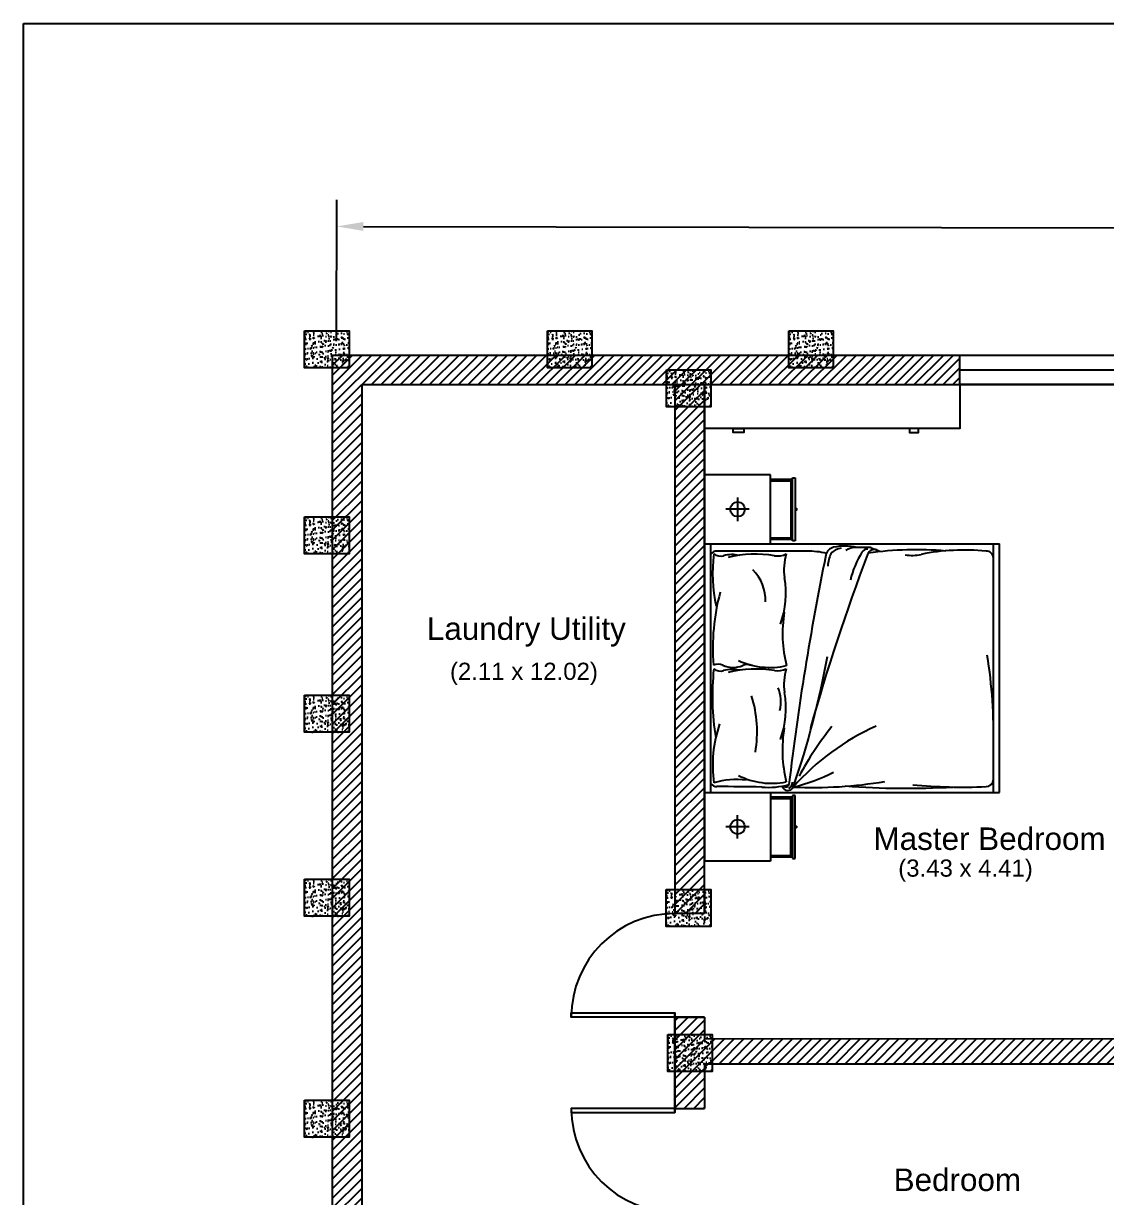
# Model space of a CAD drawing. Header units: inches. Extents: x 36.2 to 74.1, y 18.2 to 51.9.
# Drawn here: x 36.19 to 43.5, y 43.97 to 51.9 of the extents above; entities that cross this region are included whole.
import ezdxf

# ---------------------------------------------------------------- set-up
doc = ezdxf.new("R2010")
doc.units = ezdxf.units.IN
doc.header["$MEASUREMENT"] = 0
doc.layers.add('Doors', color=12, linetype='Continuous')
doc.layers.add('Windows', color=170, linetype='Continuous')
doc.styles.get("Standard").update_dxf_attribs({"font": 'arial.ttf'})
doc.dimstyles.get("Standard").update_dxf_attribs({"dimtxt": 0.18, "dimasz": 0.18, "dimexe": 0.18, "dimexo": 0.0625, "dimgap": 0.09, "dimtad": 0, "dimtih": 1, "dimtoh": 1, "dimdec": 4, "dimzin": 0, "dimdsep": 46, "dimtxsty": 'Standard', "dimcen": 0.09, "dimadec": 0, "dimazin": 0, "dimtfac": 1, "dimtdec": 4, "dimtofl": 0, "dimtmove": 0, "dimatfit": 3, "dimfxl": 1, "dimtolj": 1, "dimtzin": 0, "dimarcsym": 0})

# ---------------------------------------------------------------- blocks, each defined once
blk = doc.blocks.new('*D13')
at = {"color": 0, "lineweight": -2, "transparency": 16777216}
for p, q in [((38.30384283849105, 49.756819219663), (38.30546420015773, 50.7107739845716)), ((57.19113671469625, 49.72471797607718), (57.19275807636293, 50.67867274098577)), ((38.48515800881435, 50.53046831319524), (47.22372335151167, 50.51561606297373)), ((57.01245240498658, 50.49897893232914), (48.27388706228929, 50.51383118255065))]:
    blk.add_line(p, q, dxfattribs=at)
at = {"color": 0, "transparency": 16777216}
for points in [[(38.48520899737433, 50.56046826986466), (38.48510702025438, 50.50046835652583), (38.30515826879787, 50.5307742445551)], [(57.01250339354655, 50.52897888899856), (57.0124014164266, 50.46897897565973), (57.19245214500307, 50.49867300096928)]]:
    blk.add_solid(points, dxfattribs=at)
at = {"layer": 'Defpoints', "color": 0, "transparency": 16777216}
for p in [(57.19245214500307, 50.49867300096928), (38.30373661232443, 49.69431930993505), (57.19103048852963, 49.66221806634923)]:
    blk.add_point(p, dxfattribs=at)
at = {"color": 0, "transparency": 16777216, "insert": (47.74880520690047, 50.51472362276219), "char_height": 0.18, "attachment_point": 5}
blk.add_mtext('\\A1;18.8873', dxfattribs=at)

msp = doc.modelspace()

# ---------------------------------------------------------------- hatches: boundary and pattern name
at = {"transparency": 33554687}
h = msp.add_hatch(dxfattribs=at)
h.set_pattern_fill('AR-CONC', color=0, scale=0.01)
h.set_pattern_definition([(49.99999999999999, (0.1111914439180737, -0.08638885836199961), (0.07172601826007535, -0.006275213498259511), [0.0075, -0.0825]), (355, (0.1111914439180737, -0.08638885836199961), (-0.0138751333613, 0.07521921337000119), [0.006, -0.066]), (100.45144446, (0.1171686120180737, -0.0869117927619996), (0.0578508846727112, 0.06894399909686294), [0.006374019199999998, -0.07011421119999997]), (46.18420000000001, (0.1111914439180737, -0.0663888583619996), (0.1067241330671572, -0.01655192807930765), [0.01125, -0.12375]), (96.63563549, (0.1200851184180737, -0.0677681890619996), (0.09346619456742283, 0.09741186007745505), [0.0095610342, -0.105171376]), (351.1841639899999, (0.1111914439180737, -0.0663888583619996), (0.09346619450547732, 0.09741186002699902), [0.009000000000000001, -0.0990000001]), (21, (0.1211914439180737, -0.07138885836199961), (0.05969070521184617, -0.04026188906653388), [0.0075, -0.0825]), (326.0000000000001, (0.1211914439180737, -0.07138885836199961), (0.02433153319215817, 0.0725150045046853), [0.006, -0.066]), (71.45144474, (0.1261656693180737, -0.07474401576199961), (0.08402223767299712, 0.03225311528063538), [0.006374019000000001, -0.0701142112]), (37.50000000000001, (0.1111914439180737, -0.08638885836199961), (0.001215985531729067, 0.03328938538313115), [0, -0.0652, 0, -0.067, 0, -0.06625]), (7.499999999999999, (0.1111914439180737, -0.08638885836199961), (0.02630695374421486, 0.03944117118823603), [0, -0.0382, 0, -0.0637, 0, -0.02525]), (327.5, (0.08889144391807367, -0.08638885836199961), (0.0533822436172409, -0.002255487173437976), [0, -0.025, 0, -0.078, 0, -0.1035]), (317.5, (0.07889144391807368, -0.08638885836199961), (0.05831861693423862, 0.01001049823323177), [0, -0.0325, 0, -0.0518, 0, -0.0735])])
h.paths.add_polyline_path([(38.08827849527661, 49.82582920798723), (38.08827849527661, 49.57582920798723), (38.38827849527661, 49.57582920798723), (38.38827849527661, 49.82582920798723)])
h = msp.add_hatch(dxfattribs=at)
h.set_pattern_fill('AR-CONC', color=0, scale=0.01)
h.set_pattern_definition([(49.99999999999999, (1.749701768077216, -0.08638885836200672), (0.07172601826007535, -0.006275213498259511), [0.0075, -0.0825]), (355, (1.749701768077216, -0.08638885836200672), (-0.0138751333613, 0.07521921337000119), [0.006, -0.066]), (100.45144446, (1.755678936177219, -0.08691179276200955), (0.0578508846727112, 0.06894399909686294), [0.006374019199999996, -0.07011421119999993]), (46.18420000000001, (1.749701768077216, -0.06638885836200359), (0.1067241330671572, -0.01655192807930765), [0.01125, -0.12375]), (96.63563549, (1.758595442577217, -0.06776818906200788), (0.09346619456742283, 0.09741186007745505), [0.0095610342, -0.105171376]), (351.1841639899999, (1.749701768077216, -0.06638885836200359), (0.09346619450547732, 0.09741186002699902), [0.009000000000000001, -0.0990000001]), (21, (1.759701768077214, -0.07138885836200615), (0.05969070521184617, -0.04026188906653388), [0.0075, -0.0825]), (326.0000000000001, (1.759701768077214, -0.07138885836200615), (0.02433153319215817, 0.0725150045046853), [0.006, -0.066]), (71.45144474, (1.764675993477219, -0.07474401576200762), (0.08402223767299712, 0.03225311528063538), [0.006374019000000001, -0.0701142112]), (37.50000000000001, (1.749701768077216, -0.08638885836200672), (0.001215985531729067, 0.03328938538313115), [0, -0.0652, 0, -0.067, 0, -0.06625]), (7.499999999999999, (1.749701768077216, -0.08638885836200672), (0.02630695374421486, 0.03944117118823603), [0, -0.0382, 0, -0.0637, 0, -0.02525]), (327.5, (1.727401768077215, -0.08638885836200672), (0.0533822436172409, -0.002255487173437976), [0, -0.025, 0, -0.078, 0, -0.1035]), (317.5, (1.717401768077217, -0.08638885836200672), (0.05831861693423862, 0.01001049823323177), [0, -0.0325, 0, -0.0518, 0, -0.0735])])
h.paths.add_polyline_path([(39.72678881943575, 49.82582920798722), (39.72678881943575, 49.57582920798722), (40.02678881943575, 49.57582920798722), (40.02678881943575, 49.82582920798722)])
h = msp.add_hatch(dxfattribs=at)
h.set_pattern_fill('AR-CONC', color=0, scale=0.01)
h.set_pattern_definition([(49.99999999999999, (3.379701768077211, -0.08638885836200672), (0.07172601826007535, -0.006275213498259511), [0.0075, -0.0825]), (355, (3.379701768077211, -0.08638885836200672), (-0.0138751333613, 0.07521921337000119), [0.006, -0.066]), (100.45144446, (3.385678936177214, -0.08691179276200955), (0.0578508846727112, 0.06894399909686294), [0.006374019199999994, -0.0701142111999999]), (46.18420000000001, (3.379701768077211, -0.06638885836200359), (0.1067241330671572, -0.01655192807930765), [0.01125, -0.12375]), (96.63563549, (3.388595442577213, -0.06776818906200788), (0.09346619456742283, 0.09741186007745505), [0.0095610342, -0.105171376]), (351.1841639899999, (3.379701768077211, -0.06638885836200359), (0.09346619450547732, 0.09741186002699902), [0.009000000000000001, -0.0990000001]), (21, (3.389701768077209, -0.07138885836200615), (0.05969070521184617, -0.04026188906653388), [0.0075, -0.0825]), (326.0000000000001, (3.389701768077209, -0.07138885836200615), (0.02433153319215817, 0.0725150045046853), [0.006, -0.066]), (71.45144474, (3.394675993477215, -0.07474401576200762), (0.08402223767299712, 0.03225311528063538), [0.006374019000000001, -0.0701142112]), (37.50000000000001, (3.379701768077211, -0.08638885836200672), (0.001215985531729067, 0.03328938538313115), [0, -0.0652, 0, -0.067, 0, -0.06625]), (7.499999999999999, (3.379701768077211, -0.08638885836200672), (0.02630695374421486, 0.03944117118823603), [0, -0.0382, 0, -0.0637, 0, -0.02525]), (327.5, (3.35740176807721, -0.08638885836200672), (0.0533822436172409, -0.002255487173437976), [0, -0.025, 0, -0.078, 0, -0.1035]), (317.5, (3.347401768077212, -0.08638885836200672), (0.05831861693423862, 0.01001049823323177), [0, -0.0325, 0, -0.0518, 0, -0.0735])])
h.paths.add_polyline_path([(41.35678881943575, 49.82582920798722), (41.35678881943575, 49.57582920798722), (41.65678881943575, 49.57582920798722), (41.65678881943575, 49.82582920798722)])
at = {"true_color": 0xafd9aa}
h = msp.add_hatch(dxfattribs=at)
h.set_pattern_fill('ANSI31', color=9, scale=0.37)
h.set_pattern_definition([(45, (0, 0), (-0.03270368862987783, 0.03270368862987783), [])])
h.paths.add_polyline_path([(57.19103048852962, 49.66221806634923), (52.85098827497073, 49.66221806634923), (52.85098827497073, 49.46221806634918), (53.65829816990311, 49.46221806634918), (56.94575392950026, 49.46221806634918), (56.94575392950026, 44.22258631780738), (56.94575392950026, 43.62944386930354), (57.19103048852962, 43.62944386930354)], flags=17)
h.paths.add_polyline_path([(57.19103048852962, 38.08933364180939), (56.94575392950026, 38.08933364180939), (56.94575392950026, 37.79666967225791), (40.78812192753537, 37.79666967225791), (40.78812192753537, 41.31888763523403), (42.50459563246363, 41.31888763523403), (42.50459563246363, 41.51581615379206), (40.78812192753537, 41.51581615379206), (40.78812192753537, 42.89082965322888), (40.78812192780253, 43.64456270647098), (40.78812192753537, 43.87412290951333), (40.58812192753533, 43.87412290951333), (40.58812192753533, 42.68069730867904), (40.58812192753533, 37.79666967225791), (38.47708705135858, 37.79666967225791), (38.47708705135858, 49.46221806634918), (40.58812192753533, 49.46221806634918), (42.51207808031874, 49.46221806634918), (42.51207808031874, 49.66221806634923), (38.27708705135854, 49.66221806634923), (38.27708705135854, 37.5676050139827), (40.78812192753537, 37.5676050139827), (57.19103048852962, 37.5676050139827)])
h.paths.add_polyline_path([(44.42106933739194, 45.15959830586386), (44.2210693373919, 45.15959830586386), (44.2210693373919, 45.04269204946075), (40.78812192753537, 45.04382891205483), (40.78812192753537, 45.19080102632273), (40.58812192753533, 45.19080102632273), (40.58812192753533, 44.57412290951333), (40.78812192753537, 44.57412290951333), (40.78812192753537, 44.87361965644942), (44.2210693373919, 44.87361965644942), (44.2210693373919, 44.51644282745696), (44.42106933739195, 44.51644282745696)], flags=17)
h.paths.add_polyline_path([(40.78812192753537, 49.26221806634913), (40.78812192753537, 49.46221806634918), (40.58812192753533, 49.46221806634918), (40.58812192753533, 45.89080102632273), (40.78812192753537, 45.89080102632273)], flags=17)
h.paths.add_polyline_path([(46.05316468265652, 46.34532779184434), (44.42106933739194, 46.34532779184434), (44.42010352305249, 47.36394348921141), (46.9671654640855, 47.36394348921141), (46.9671654640855, 47.25644326718401), (46.9671654640855, 46.34532779184434), (46.72488356487848, 46.34532779184434), (46.72488356487848, 46.14628781380969), (47.16716546408554, 46.14628781380969), (47.16716546408554, 47.45644326718406), (47.16716546408554, 49.46221806634918), (46.9671654640855, 49.46221806634918), (46.9671654640855, 47.51029637473192), (44.42010352305249, 47.51029637473192), (44.42010352305249, 48.52928637348391), (44.2210693373919, 48.52928637348391), (44.2210693373919, 46.14628781380969), (44.2210693373919, 45.85959830587547), (44.42042712027075, 45.85959829023947), (44.42010352305249, 46.14628781380969), (46.05316468265652, 46.14628781380969)], flags=17)
h.paths.add_polyline_path([(52.03947005248098, 49.66221806634923), (49.15495135300178, 49.66221806634923), (49.15495135300178, 49.46221806634918), (50.73065480057994, 49.46221806634918), (50.73065480057994, 46.60077327740549), (50.67109466947635, 46.60077327740549), (50.67109466947635, 46.75087930088119), (50.93632792979406, 46.75087930088119), (50.93632792979406, 49.46221806634918), (52.03947005248098, 49.46221806634918)], flags=17)
h.paths.add_polyline_path([(47.99324783542183, 49.66221806634923), (46.50710326885083, 49.66221806634923), (46.50710326885083, 49.46221806634918), (47.5319039625748, 49.46221806634918), (47.99324783542183, 49.46221806634918)], flags=17)
h.paths.add_polyline_path([(45.67164455264007, 49.66221806634923), (44.78484202154175, 49.66221806634923), (43.70270385513702, 49.66221806634923), (43.70270385513702, 49.46221806634918), (44.7858078358812, 49.46221806634918), (45.67164455264007, 49.46221806634918)], flags=17)
h.paths.add_polyline_path([(53.65829816990311, 48.20815147173803), (53.4582981699031, 48.20815147173803), (53.45829816990314, 46.75087930088119), (51.71894513315991, 46.75087930088119), (51.71894513315991, 46.60077327740549), (53.45829816990314, 46.60077327740549), (53.45829816990315, 46.21807010964807), (53.65829816990311, 46.21807010964807)], flags=17)
h.paths.add_polyline_path([(53.65829816990311, 44.27062006720342), (53.65829816990311, 44.62758053439387), (53.45829816990319, 44.62758053439387), (53.45829816990322, 43.74171787508095), (53.65829816990311, 43.74171787508095)], flags=16)
h.paths.add_polyline_path([(53.6582981699031, 42.39828011063702), (53.45829816990324, 42.39828011063702), (53.45829816990324, 42.36999899285898), (53.45829816990329, 41.51581615379195), (49.91368457504029, 41.51581615379195), (49.91368457504029, 43.28164258412477), (49.91368457504029, 43.48164258412481), (47.90064938063469, 43.48164258412481), (47.90064938063469, 43.28164258412477), (49.71368457504025, 43.28164258412477), (49.71368457504025, 43.113369785382), (49.72917110749929, 43.113369785382), (49.72917110749929, 41.66796009052664), (49.71368457504025, 41.66796009052664), (49.71368457504025, 41.51581615379195), (49.17272550235704, 41.51581615379195), (49.17272550235704, 41.31888763523403), (53.65829816990311, 41.31888763523403)], flags=17)
h.paths.add_polyline_path([(48.28471528214369, 41.51581615379195), (47.02533339938475, 41.51581615379195), (47.02533339938475, 41.97541082830685), (47.02533339938475, 43.28164258412477), (47.22893049841272, 43.28164258412477), (47.22893049841272, 43.48164258412481), (46.31946937748087, 43.48164258412481), (46.31946937748087, 43.28164258412488), (46.784944991418, 43.28164258412488), (46.78494499141755, 41.51581615379206), (46.49528448764977, 41.51581615379206), (46.41541967112046, 41.51581615379206), (46.41541967112046, 41.31888763523403), (48.28471528214369, 41.31888763523403)], flags=17)
edge = h.paths.add_edge_path(flags=17)
edge.add_line((45.77705140774715, 41.51581615379206), (44.42106933739171, 41.51581615379206))
edge.add_line((44.42106933739171, 41.51581615379206), (44.42106933739196, 42.48648409710674))
edge.add_arc((44.43430809197882, 42.49665964867577), 0.01669749899670576, 189.8162380724889, 217.5465457849736, ccw=False)
edge.add_line((44.41785505070904, 42.49381291269924), (44.41785505070904, 42.62703212785364))
edge.add_line((44.41785505070904, 42.62703212785364), (44.41785505070904, 42.75770457570115))
edge.add_line((44.41785505070904, 42.75770457570115), (44.42106933739203, 42.75790530237202))
edge.add_line((44.42106933739203, 42.75790530237202), (44.42106933739217, 43.28164258412488))
edge.add_line((44.42106933739217, 43.28164258412488), (45.6477504952589, 43.28164258412488))
edge.add_line((45.6477504952589, 43.28164258412488), (45.6477504952589, 43.48164258412481))
edge.add_line((45.6477504952589, 43.48164258412481), (44.42106933739194, 43.48164258412481))
edge.add_line((44.42106933739194, 43.48164258412481), (44.42106933739195, 43.84472394523499))
edge.add_line((44.42106933739195, 43.84472394523499), (44.2210693373919, 43.84472394523499))
edge.add_line((44.2210693373919, 43.84472394523499), (44.2210693373919, 43.77399299500331))
edge.add_line((44.2210693373919, 43.77399299500331), (44.22106933739167, 41.51581615379206))
edge.add_line((44.22106933739167, 41.51581615379206), (43.624360987592, 41.51581615379206))
edge.add_line((43.624360987592, 41.51581615379206), (43.624360987592, 41.31888763523403))
edge.add_line((43.624360987592, 41.31888763523403), (45.77705140774715, 41.31888763523403))
edge.add_line((45.77705140774715, 41.31888763523403), (45.77705140774715, 41.51581615379206))
at = {"transparency": 33554687}
h = msp.add_hatch(dxfattribs=at)
h.set_pattern_fill('AR-CONC', color=0, scale=0.01)
h.set_pattern_definition([(49.99999999999999, (2.554074399502426, -0.3490655263688609), (0.07172601826007535, -0.006275213498259511), [0.0075, -0.0825]), (355, (2.554074399502426, -0.3490655263688609), (-0.0138751333613, 0.07521921337000119), [0.006, -0.066]), (100.45144446, (2.560051567602429, -0.3495884607688637), (0.0578508846727112, 0.06894399909686294), [0.006374019199999994, -0.0701142111999999]), (46.18420000000001, (2.554074399502426, -0.3290655263688578), (0.1067241330671572, -0.01655192807930765), [0.01125, -0.12375]), (96.63563549, (2.562968074002427, -0.3304448570688621), (0.09346619456742283, 0.09741186007745505), [0.0095610342, -0.105171376]), (351.1841639899999, (2.554074399502426, -0.3290655263688578), (0.09346619450547732, 0.09741186002699902), [0.009000000000000001, -0.0990000001]), (21, (2.564074399502424, -0.3340655263688603), (0.05969070521184617, -0.04026188906653388), [0.0075, -0.0825]), (326.0000000000001, (2.564074399502424, -0.3340655263688603), (0.02433153319215817, 0.0725150045046853), [0.006, -0.066]), (71.45144474, (2.569048624902429, -0.3374206837688618), (0.08402223767299712, 0.03225311528063538), [0.006374019000000001, -0.0701142112]), (37.50000000000001, (2.554074399502426, -0.3490655263688609), (0.001215985531729067, 0.03328938538313115), [0, -0.0652, 0, -0.067, 0, -0.06625]), (7.499999999999999, (2.554074399502426, -0.3490655263688609), (0.02630695374421486, 0.03944117118823603), [0, -0.0382, 0, -0.0637, 0, -0.02525]), (327.5, (2.531774399502424, -0.3490655263688609), (0.0533822436172409, -0.002255487173437976), [0, -0.025, 0, -0.078, 0, -0.1035]), (317.5, (2.521774399502426, -0.3490655263688609), (0.05831861693423862, 0.01001049823323177), [0, -0.0325, 0, -0.0518, 0, -0.0735])])
h.paths.add_polyline_path([(40.53116145086096, 49.56315253998036), (40.53116145086096, 49.31315253998036), (40.83116145086096, 49.31315253998036), (40.83116145086096, 49.56315253998036)])
h = msp.add_hatch(dxfattribs=at)
h.set_pattern_fill('AR-CONC', color=0, scale=0.01)
h.set_pattern_definition([(49.99999999999999, (0.1111914439180737, -1.342337997767856), (0.07172601826007535, -0.006275213498259511), [0.0075, -0.0825]), (355, (0.1111914439180737, -1.342337997767856), (-0.0138751333613, 0.07521921337000119), [0.006, -0.066]), (100.45144446, (0.1171686120180766, -1.342860932167859), (0.0578508846727112, 0.06894399909686294), [0.00637401919999999, -0.07011421119999983]), (46.18420000000001, (0.1111914439180737, -1.322337997767853), (0.1067241330671572, -0.01655192807930765), [0.01125, -0.12375]), (96.63563549, (0.1200851184180749, -1.323717328467858), (0.09346619456742283, 0.09741186007745505), [0.0095610342, -0.105171376]), (351.1841639899999, (0.1111914439180737, -1.322337997767853), (0.09346619450547732, 0.09741186002699902), [0.009000000000000001, -0.0990000001]), (21, (0.1211914439180717, -1.327337997767856), (0.05969070521184617, -0.04026188906653388), [0.0075, -0.0825]), (326.0000000000001, (0.1211914439180717, -1.327337997767856), (0.02433153319215817, 0.0725150045046853), [0.006, -0.066]), (71.45144474, (0.1261656693180768, -1.330693155167857), (0.08402223767299712, 0.03225311528063538), [0.006374019000000001, -0.0701142112]), (37.50000000000001, (0.1111914439180737, -1.342337997767856), (0.001215985531729067, 0.03328938538313115), [0, -0.0652, 0, -0.067, 0, -0.06625]), (7.499999999999999, (0.1111914439180737, -1.342337997767856), (0.02630695374421486, 0.03944117118823603), [0, -0.0382, 0, -0.0637, 0, -0.02525]), (327.5, (0.08889144391807235, -1.342337997767856), (0.0533822436172409, -0.002255487173437976), [0, -0.025, 0, -0.078, 0, -0.1035]), (317.5, (0.07889144391807434, -1.342337997767856), (0.05831861693423862, 0.01001049823323177), [0, -0.0325, 0, -0.0518, 0, -0.0735])])
h.paths.add_polyline_path([(38.08827849527661, 48.56988006858137), (38.08827849527661, 48.31988006858137), (38.38827849527661, 48.31988006858137), (38.38827849527661, 48.56988006858137)])
h = msp.add_hatch(dxfattribs=at)
h.set_pattern_fill('AR-CONC', color=0, scale=0.01)
h.set_pattern_definition([(49.99999999999999, (0.1111914439180737, -2.548103994803853), (0.07172601826007535, -0.006275213498259511), [0.0075, -0.0825]), (355, (0.1111914439180737, -2.548103994803853), (-0.0138751333613, 0.07521921337000119), [0.006, -0.066]), (100.45144446, (0.1171686120180766, -2.548626929203856), (0.0578508846727112, 0.06894399909686294), [0.006374019199999989, -0.07011421119999982]), (46.18420000000001, (0.1111914439180737, -2.52810399480385), (0.1067241330671572, -0.01655192807930765), [0.01125, -0.12375]), (96.63563549, (0.1200851184180749, -2.529483325503854), (0.09346619456742283, 0.09741186007745505), [0.0095610342, -0.105171376]), (351.1841639899999, (0.1111914439180737, -2.52810399480385), (0.09346619450547732, 0.09741186002699902), [0.009000000000000001, -0.0990000001]), (21, (0.1211914439180717, -2.533103994803852), (0.05969070521184617, -0.04026188906653388), [0.0075, -0.0825]), (326.0000000000001, (0.1211914439180717, -2.533103994803852), (0.02433153319215817, 0.0725150045046853), [0.006, -0.066]), (71.45144474, (0.1261656693180768, -2.536459152203854), (0.08402223767299712, 0.03225311528063538), [0.006374019000000001, -0.0701142112]), (37.50000000000001, (0.1111914439180737, -2.548103994803853), (0.001215985531729067, 0.03328938538313115), [0, -0.0652, 0, -0.067, 0, -0.06625]), (7.499999999999999, (0.1111914439180737, -2.548103994803853), (0.02630695374421486, 0.03944117118823603), [0, -0.0382, 0, -0.0637, 0, -0.02525]), (327.5, (0.08889144391807235, -2.548103994803853), (0.0533822436172409, -0.002255487173437976), [0, -0.025, 0, -0.078, 0, -0.1035]), (317.5, (0.07889144391807434, -2.548103994803853), (0.05831861693423862, 0.01001049823323177), [0, -0.0325, 0, -0.0518, 0, -0.0735])])
h.paths.add_polyline_path([(38.08827849527661, 47.36411407154537), (38.08827849527661, 47.11411407154537), (38.38827849527661, 47.11411407154537), (38.38827849527661, 47.36411407154537)])
h = msp.add_hatch(dxfattribs=at)
h.set_pattern_fill('AR-CONC', color=0, scale=0.01)
h.set_pattern_definition([(49.99999999999999, (0.1111914439180737, -3.790370303050906), (0.07172601826007535, -0.006275213498259511), [0.0075, -0.0825]), (355, (0.1111914439180737, -3.790370303050906), (-0.0138751333613, 0.07521921337000119), [0.006, -0.066]), (100.45144446, (0.1171686120180766, -3.790893237450909), (0.0578508846727112, 0.06894399909686294), [0.006374019199999987, -0.07011421119999979]), (46.18420000000001, (0.1111914439180737, -3.770370303050903), (0.1067241330671572, -0.01655192807930765), [0.01125, -0.12375]), (96.63563549, (0.1200851184180749, -3.771749633750908), (0.09346619456742283, 0.09741186007745505), [0.0095610342, -0.105171376]), (351.1841639899999, (0.1111914439180737, -3.770370303050903), (0.09346619450547732, 0.09741186002699902), [0.009000000000000001, -0.0990000001]), (21, (0.1211914439180717, -3.775370303050906), (0.05969070521184617, -0.04026188906653388), [0.0075, -0.0825]), (326.0000000000001, (0.1211914439180717, -3.775370303050906), (0.02433153319215817, 0.0725150045046853), [0.006, -0.066]), (71.45144474, (0.1261656693180768, -3.778725460450907), (0.08402223767299712, 0.03225311528063538), [0.006374019000000001, -0.0701142112]), (37.50000000000001, (0.1111914439180737, -3.790370303050906), (0.001215985531729067, 0.03328938538313115), [0, -0.0652, 0, -0.067, 0, -0.06625]), (7.499999999999999, (0.1111914439180737, -3.790370303050906), (0.02630695374421486, 0.03944117118823603), [0, -0.0382, 0, -0.0637, 0, -0.02525]), (327.5, (0.08889144391807235, -3.790370303050906), (0.0533822436172409, -0.002255487173437976), [0, -0.025, 0, -0.078, 0, -0.1035]), (317.5, (0.07889144391807434, -3.790370303050906), (0.05831861693423862, 0.01001049823323177), [0, -0.0325, 0, -0.0518, 0, -0.0735])])
h.paths.add_polyline_path([(38.08827849527661, 46.12184776329832), (38.08827849527661, 45.87184776329832), (38.38827849527661, 45.87184776329832), (38.38827849527661, 46.12184776329832)])
h = msp.add_hatch(dxfattribs=at)
h.set_pattern_fill('AR-CONC', color=0, scale=0.01)
h.set_pattern_definition([(49.99999999999999, (2.552010092773273, -3.858922282548804), (0.07172601826007535, -0.006275213498259511), [0.0075, -0.0825]), (355, (2.552010092773273, -3.858922282548804), (-0.0138751333613, 0.07521921337000119), [0.006, -0.066]), (100.45144446, (2.557987260873276, -3.859445216948806), (0.0578508846727112, 0.06894399909686294), [0.00637401919999999, -0.07011421119999983]), (46.18420000000001, (2.552010092773273, -3.838922282548801), (0.1067241330671572, -0.01655192807930765), [0.01125, -0.12375]), (96.63563549, (2.560903767273274, -3.840301613248805), (0.09346619456742283, 0.09741186007745505), [0.0095610342, -0.105171376]), (351.1841639899999, (2.552010092773273, -3.838922282548801), (0.09346619450547732, 0.09741186002699902), [0.009000000000000001, -0.0990000001]), (21, (2.562010092773271, -3.843922282548803), (0.05969070521184617, -0.04026188906653388), [0.0075, -0.0825]), (326.0000000000001, (2.562010092773271, -3.843922282548803), (0.02433153319215817, 0.0725150045046853), [0.006, -0.066]), (71.45144474, (2.566984318173276, -3.847277439948805), (0.08402223767299712, 0.03225311528063538), [0.006374019000000001, -0.0701142112]), (37.50000000000001, (2.552010092773273, -3.858922282548804), (0.001215985531729067, 0.03328938538313115), [0, -0.0652, 0, -0.067, 0, -0.06625]), (7.499999999999999, (2.552010092773273, -3.858922282548804), (0.02630695374421486, 0.03944117118823603), [0, -0.0382, 0, -0.0637, 0, -0.02525]), (327.5, (2.529710092773271, -3.858922282548804), (0.0533822436172409, -0.002255487173437976), [0, -0.025, 0, -0.078, 0, -0.1035]), (317.5, (2.519710092773273, -3.858922282548804), (0.05831861693423862, 0.01001049823323177), [0, -0.0325, 0, -0.0518, 0, -0.0735])])
h.paths.add_polyline_path([(40.52909714413181, 46.05329578380042), (40.52909714413181, 45.80329578380042), (40.82909714413181, 45.80329578380042), (40.82909714413181, 46.05329578380042)])
h = msp.add_hatch(dxfattribs=at)
h.set_pattern_fill('AR-CONC', color=0, scale=0.01)
h.set_pattern_definition([(49.99999999999999, (2.562748275484338, -4.838688030856531), (0.07172601826007535, -0.006275213498259511), [0.0075, -0.0825]), (355, (2.562748275484338, -4.838688030856531), (-0.0138751333613, 0.07521921337000119), [0.006, -0.066]), (100.45144446, (2.568725443584341, -4.839210965256534), (0.0578508846727112, 0.06894399909686294), [0.00637401919999999, -0.07011421119999983]), (46.18420000000001, (2.562748275484338, -4.818688030856528), (0.1067241330671572, -0.01655192807930765), [0.01125, -0.12375]), (96.63563549, (2.57164194998434, -4.820067361556532), (0.09346619456742283, 0.09741186007745505), [0.0095610342, -0.105171376]), (351.1841639899999, (2.562748275484338, -4.818688030856528), (0.09346619450547732, 0.09741186002699902), [0.009000000000000001, -0.0990000001]), (21, (2.572748275484336, -4.82368803085653), (0.05969070521184617, -0.04026188906653388), [0.0075, -0.0825]), (326.0000000000001, (2.572748275484336, -4.82368803085653), (0.02433153319215817, 0.0725150045046853), [0.006, -0.066]), (71.45144474, (2.577722500884342, -4.827043188256532), (0.08402223767299712, 0.03225311528063538), [0.006374019000000001, -0.0701142112]), (37.50000000000001, (2.562748275484338, -4.838688030856531), (0.001215985531729067, 0.03328938538313115), [0, -0.0652, 0, -0.067, 0, -0.06625]), (7.499999999999999, (2.562748275484338, -4.838688030856531), (0.02630695374421486, 0.03944117118823603), [0, -0.0382, 0, -0.0637, 0, -0.02525]), (327.5, (2.540448275484337, -4.838688030856531), (0.0533822436172409, -0.002255487173437976), [0, -0.025, 0, -0.078, 0, -0.1035]), (317.5, (2.530448275484339, -4.838688030856531), (0.05831861693423862, 0.01001049823323177), [0, -0.0325, 0, -0.0518, 0, -0.0735])])
h.paths.add_polyline_path([(40.53983532684288, 45.07353003549269), (40.53983532684288, 44.82353003549269), (40.83983532684287, 44.82353003549269), (40.83983532684287, 45.07353003549269)])
h = msp.add_hatch(dxfattribs=at)
h.set_pattern_fill('AR-CONC', color=0, scale=0.01)
h.set_pattern_definition([(49.99999999999999, (0.1111914439180737, -5.282641155315389), (0.07172601826007535, -0.006275213498259511), [0.0075, -0.0825]), (355, (0.1111914439180737, -5.282641155315389), (-0.0138751333613, 0.07521921337000119), [0.006, -0.066]), (100.45144446, (0.1171686120180766, -5.283164089715392), (0.0578508846727112, 0.06894399909686294), [0.006374019199999987, -0.07011421119999979]), (46.18420000000001, (0.1111914439180737, -5.262641155315386), (0.1067241330671572, -0.01655192807930765), [0.01125, -0.12375]), (96.63563549, (0.1200851184180749, -5.26402048601539), (0.09346619456742283, 0.09741186007745505), [0.0095610342, -0.105171376]), (351.1841639899999, (0.1111914439180737, -5.262641155315386), (0.09346619450547732, 0.09741186002699902), [0.009000000000000001, -0.0990000001]), (21, (0.1211914439180717, -5.267641155315388), (0.05969070521184617, -0.04026188906653388), [0.0075, -0.0825]), (326.0000000000001, (0.1211914439180717, -5.267641155315388), (0.02433153319215817, 0.0725150045046853), [0.006, -0.066]), (71.45144474, (0.1261656693180768, -5.27099631271539), (0.08402223767299712, 0.03225311528063538), [0.006374019000000001, -0.0701142112]), (37.50000000000001, (0.1111914439180737, -5.282641155315389), (0.001215985531729067, 0.03328938538313115), [0, -0.0652, 0, -0.067, 0, -0.06625]), (7.499999999999999, (0.1111914439180737, -5.282641155315389), (0.02630695374421486, 0.03944117118823603), [0, -0.0382, 0, -0.0637, 0, -0.02525]), (327.5, (0.08889144391807235, -5.282641155315389), (0.0533822436172409, -0.002255487173437976), [0, -0.025, 0, -0.078, 0, -0.1035]), (317.5, (0.07889144391807434, -5.282641155315389), (0.05831861693423862, 0.01001049823323177), [0, -0.0325, 0, -0.0518, 0, -0.0735])])
h.paths.add_polyline_path([(38.08827849527661, 44.62957691103384), (38.08827849527661, 44.37957691103384), (38.38827849527661, 44.37957691103384), (38.38827849527661, 44.62957691103384)])

# ---------------------------------------------------------------- linework, layer by layer
for p, q in [((41.23288216359575, 48.85255670462388), (40.78812192753537, 48.85255670462388)), ((40.78812192753537, 48.85255670462388), (40.78812192753537, 48.38802934676991)), ((41.23288216369119, 48.38802934686117), (41.23288216359575, 48.85255670462388)), ((41.23288216360206, 48.82290602221352), (41.38113557565399, 48.82290602224396)), ((41.2328821636041, 48.81302246141004), (41.38113557565609, 48.81302246144054)), ((41.37125201485256, 48.81302246143846), (41.37125201493569, 48.42756359010326)), ((41.38113557574323, 48.40779646849839), (41.381135575652, 48.83278958304746)), ((41.381135575652, 48.83278958304746), (41.39892598509823, 48.83278958305101)), ((41.39892598509823, 48.83278958305101), (41.39892598518944, 48.40779646850211)), ((41.01050204556552, 48.69936151219483), (41.01050204556552, 48.54122453933931)), ((41.08957053199327, 48.62029302576707), (40.93143355913784, 48.62029302576707)), ((40.78812192735697, 46.70782401018101), (40.78812192770158, 48.38802934676991)), ((40.78812192770158, 48.38802934676991), (42.77965942959958, 48.38802934636138)), ((40.83062123881191, 46.70782401017223), (40.8306212391565, 48.38802934676116)), ((41.23288216368715, 48.42756359007495), (41.38113557573919, 48.42756359010531)), ((41.23288216368923, 48.41768002927154), (41.38113557574118, 48.41768002930189)), ((41.39892598518944, 48.40779646850211), (41.38113557574323, 48.40779646849839)), ((42.73716011780002, 46.70782400978123), (42.73716011814466, 48.38802934637013)), ((42.77965942925496, 46.70782400977257), (42.77965942959958, 48.38802934636138)), ((41.47850839148342, 48.33861154261095), (40.87015548236022, 48.33861154273575)), ((41.89627837164667, 48.363320444534), (41.79930556614528, 48.36332044455384)), ((41.91337939779461, 48.36026722029729), (41.97209262302465, 48.33861154250974)), ((40.78812192735697, 46.70782401018101), (42.77965942925496, 46.70782400977257)), ((40.78812192753537, 46.24329665232705), (40.78812192753537, 46.70782401018101)), ((41.23288216369119, 46.70782401008972), (41.23288216359575, 46.24329665232705)), ((41.23288216368923, 46.67817332767939), (41.38113557574118, 46.67817332764895)), ((41.23288216368715, 46.66828976687597), (41.38113557573919, 46.66828976684548)), ((41.37125201485256, 46.28283089551243), (41.37125201493569, 46.66828976684752)), ((41.38113557574323, 46.68805688845239), (41.381135575652, 46.26306377390353)), ((41.39892598518944, 46.68805688844881), (41.38113557574323, 46.68805688845239)), ((41.39892598509823, 46.26306377389989), (41.39892598518944, 46.68805688844881)), ((41.01050204556552, 46.3964918447561), (41.01050204556552, 46.55462881761147)), ((41.08957053199327, 46.47556033118386), (40.93143355913784, 46.47556033118386)), ((41.23288216359575, 46.24329665232705), (40.78812192753537, 46.24329665232705)), ((41.2328821636041, 46.28283089554088), (41.38113557565609, 46.28283089551039)), ((41.23288216360206, 46.27294733473738), (41.38113557565399, 46.27294733470697)), ((41.381135575652, 46.26306377390353), (41.39892598509823, 46.26306377389989)), ((40.78812192753537, 45.89080102632273), (40.58812192753533, 45.89080102632273)), ((40.78812192753537, 45.19080102632273), (40.58812192753533, 45.19080102632273)), ((44.2210693373919, 45.04269204946075), (40.78812192753537, 45.04382891205483)), ((40.58812192753533, 44.57412290951333), (40.78812192753537, 44.57412290951333))]:
    msp.add_line(p, q)
for points in [[(36.19055268051125, 51.90118125990648), (74.11550327209079, 51.90118125990648), (74.11550327209079, 18.22985257337496), (36.19055268051125, 18.22985257337496)], [(38.08827849527661, 49.82582920798723), (38.38827849527661, 49.82582920798723), (38.38827849527661, 49.57582920798723), (38.08827849527661, 49.57582920798723)], [(39.72678881943575, 49.82582920798722), (40.02678881943575, 49.82582920798722), (40.02678881943575, 49.57582920798722), (39.72678881943575, 49.57582920798722)], [(41.35678881943575, 49.82582920798722), (41.65678881943575, 49.82582920798722), (41.65678881943575, 49.57582920798722), (41.35678881943575, 49.57582920798722)], [(40.53116145086096, 49.56315253998036), (40.83116145086096, 49.56315253998036), (40.83116145086096, 49.31315253998036), (40.53116145086096, 49.31315253998036)], [(40.78812192753537, 49.46221806634918), (42.51207808031874, 49.46221806634918), (42.51207808031874, 49.16667656904337), (40.78812192753537, 49.16667656904337)], [(40.98110456355789, 49.16667656904337), (41.05299546581591, 49.16667656904337), (41.05299546581591, 49.13846099387865), (40.98110456355789, 49.13846099387865)], [(42.23273729254288, 49.16667656904337), (42.17025887142881, 49.16667656904337), (42.17025887142881, 49.13914245553133), (42.23273729254288, 49.13914245553133)], [(38.08827849527661, 48.56988006858137), (38.38827849527661, 48.56988006858137), (38.38827849527661, 48.31988006858137), (38.08827849527661, 48.31988006858137)], [(38.08827849527661, 47.36411407154537), (38.38827849527661, 47.36411407154537), (38.38827849527661, 47.11411407154537), (38.08827849527661, 47.11411407154537)], [(38.08827849527661, 46.12184776329832), (38.38827849527661, 46.12184776329832), (38.38827849527661, 45.87184776329832), (38.08827849527661, 45.87184776329832)], [(40.52909714413181, 46.05329578380042), (40.82909714413181, 46.05329578380042), (40.82909714413181, 45.80329578380042), (40.52909714413181, 45.80329578380042)], [(40.53983532684288, 45.07353003549269), (40.83983532684287, 45.07353003549269), (40.83983532684287, 44.82353003549269), (40.53983532684288, 44.82353003549269)], [(38.08827849527661, 44.62957691103384), (38.38827849527661, 44.62957691103384), (38.38827849527661, 44.37957691103384), (38.08827849527661, 44.37957691103384)]]:
    msp.add_lwpolyline(points, close=True)
for points in [[(57.19103048852962, 38.08933364180939), (57.19103048852962, 37.5676050139827), (38.27708705135854, 37.5676050139827), (38.27708705135854, 49.66221806634923), (57.19103048852962, 49.66221806634923), (57.19103048852962, 43.62944386930354)], [(40.78812192753537, 37.5676050139827), (38.27708705135854, 37.5676050139827), (38.27708705135854, 49.66221806634923), (40.78812192753537, 49.66221806634923)], [(40.58812192753533, 37.79666967225791), (38.47708705135858, 37.79666967225791), (38.47708705135858, 49.46221806634918), (44.7858078358812, 49.46221806634918)], [(40.58812192753533, 43.87412290951333), (40.58812192753533, 37.79666967225791), (38.47708705135858, 37.79666967225791), (38.47708705135858, 49.46221806634918), (40.58812192753533, 49.46221806634918), (40.58812192753533, 45.89080102632273)], [(40.02338342904602, 49.46221806634918), (44.2210693373919, 49.46221806634918), (44.2210693373919, 49.20100525570588)], [(40.78812192753537, 49.46221806634918), (40.78812192753537, 46.24329665232705)], [(40.78812192753537, 45.89080102632273), (40.78812192753537, 49.26221806634913)], [(40.78812192753537, 46.043296652327), (40.78812192753537, 45.89080102632273)], [(40.58812192753533, 45.21908214410077), (40.58812192753533, 44.5458417917353)], [(40.58812192753533, 44.5458417917353), (40.58812192753533, 45.21908214410077)], [(40.78812192753537, 45.19080102632273), (40.78812192753537, 45.04382891205483)], [(40.78812192753537, 44.87361965644942), (40.78812192753537, 44.57412290951333)], [(44.2210693373919, 44.87361965644942), (40.78812192753537, 44.87361965644942)]]:
    msp.add_lwpolyline(points)
for centre in [(41.01050204556552, 48.62029302576707), (41.01050204556552, 46.47556033118386)]:
    msp.add_circle(centre, 0.04941780401731981)
for centre, radius, start, end in [((41.40699042728218, 48.62029302577818), 0.00370633530130966, 90.00000001164337, 270.0000000116434), ((41.40699042728218, 48.62029302577818), 0.00370633530130966, 270.0000000116434, 90.00000001164337), ((41.73710296598071, 48.02118538678582), 0.3512358734620262, 76.92864565003245, 102.8826903687721), ((40.8701554823501, 48.28919373871844), 0.04941780401731982, 89.99999998826706, 143.1301023432112), ((41.89548391853285, 48.19306058328331), 1.05328866264354, 173.1413638812265, 192.4247502364508), ((40.89570401274003, 48.3830060990326), 0.07893082210273814, 234.3787648228117, 285.198765835401), ((40.9736404628554, 48.09612788508983), 0.2183454801677438, 77.3119579214597, 105.198765835401), ((41.13401215022864, 47.55918198288808), 0.7583376933801114, 80.37112246643332, 104.2599508479212), ((41.28208213868629, 48.43194895795892), 0.1269006441630516, 260.3711224664333, 296.9649370958996), ((41.66795346702992, 48.21443852392608), 0.3445292771313098, 162.3597601023998, 189.3925899660462), ((59.970323087036, 44.5662245353933), 18.74161643741179, 168.4770315281494, 173.2720085345184), ((41.47008477295489, 47.71079221181873), 0.6278758392114864, 77.08904231739194, 89.23129345114396), ((54.5458927466785, 43.50450602170912), 13.54104512385671, 159.1868331877978, 164.4079909336674), ((41.67421812184551, 48.29613671621402), 0.06918492562424775, 102.8826903687721, 168.386860314461), ((41.85127957161805, 48.22272441722893), 0.2319822492539302, 155.033855809715, 176.4640048798374), ((41.71833610364433, 48.25709084060858), 0.1001166727715388, 94.6848984326234, 140.5984053155446), ((41.80562104425749, 48.25696586882984), 0.1065419215201598, 86.60168989531095, 127.7301963851898), ((42.37983790942417, 47.99957985846683), 0.6241738929708556, 148.0112297568065, 166.8651264687229), ((41.88819223518342, 48.30782224558271), 0.0439023823952887, 89.01010271885013, 149.2976023923283), ((41.93511413377448, 48.29957852958256), 0.04941780401731982, 69.75410123541212, 160.6724164134085), ((42.21687271061504, 45.9802563090546), 2.366741385011814, 85.17528233259968, 97.87646690039875), ((41.89627837163655, 48.31390264051657), 0.04941780401731982, 69.75410123541212, 89.99999998826706), ((41.89627837163655, 48.31390264051657), 0.04941780401731982, 69.75410123541212, 89.99999998826706), ((42.18419846011778, 48.63881777394289), 0.3295646617927396, 262.4746658504264, 281.3425348755876), ((42.54644596355888, 46.8329243238191), 1.512302436276308, 84.63896289524547, 101.3425348755877), ((42.68774231410706, 48.28919373834557), 0.04941780401731982, 359.9999999881775, 89.99999998826706), ((40.90844033342864, 48.00541749691055), 0.2910003211343244, 357.829475267284, 45.00983082765255), ((40.71060109021502, 48.05607707016082), 0.6258324716158963, 340.3559327024359, 9.392589966046215), ((42.27878931797861, 47.68557628530527), 1.43526262095014, 164.8924753632403, 184.6819709073993), ((42.1698621368501, 47.78073726487881), 0.8559099787889839, 170.3265758785629, 194.5973118255457), ((40.87841195819252, 47.49284284280628), 0.08135198738391838, 65.78773232785096, 111.7123786441845), ((41.22826903050739, 48.05637184602097), 0.5042407290555164, 245.117953146165, 282.9861889592107), ((41.07821907699238, 47.48732268967404), 0.08484075205247416, 69.01608558240672, 112.8808293158834), ((35.72716460008135, 48.69355669421651), 5.985829676848091, 340.9968676422437, 349.727962306286), ((39.58537807127581, 47.11535496015571), 3.153159122468424, 358.3066004925993, 9.483152122726487), ((42.66831383391701, 47.36176965244738), 1.82758747992728, 174.3094608019425, 188.9413512680782), ((40.89570401258086, 47.60714657596074), 0.07893082210273814, 234.3787648228117, 285.198765835401), ((40.98028299770758, 47.71938644421155), 0.1670422799200832, 245.7877323278509, 292.8808293158833), ((40.97364046269627, 47.32026836201791), 0.2183454801677438, 77.3119579214597, 105.198765835401), ((41.13401215006951, 46.78332245981608), 0.7583376933801114, 80.37112246643332, 104.2599508479212), ((41.28208213852722, 47.65608943488695), 0.1269006441630516, 260.3711224664333, 296.9649370958996), ((41.66795346687078, 47.43857900085419), 0.3445292771313098, 162.3597601023998, 189.3925899660462), ((41.04967952100597, 47.31889040521847), 0.2537260211906551, 347.1480319472228, 22.38250630838887), ((40.32401332118317, 47.1172249277322), 0.8185585836947156, 350.432032646729, 17.2701993261579), ((40.69112898626611, 47.27862355876911), 0.6453056510480376, 340.6572032485997, 9.250066603446776), ((41.7012407127356, 46.8917890234645), 0.8586770399738114, 161.0292396466306, 188.0146302258839), ((42.19154553181855, 46.99339780660188), 0.8783881572311948, 170.1438264086796, 194.1008515969538), ((42.63273310209098, 45.64030407728029), 1.664801238780931, 114.3832692502734, 138.4532497101241), ((43.26585704385272, 45.84398544789079), 2.081554193671733, 141.0375928333567, 152.0856298523766), ((41.00176678583014, 46.28483157550201), 0.5100431074553411, 82.46108115905467, 107.199074731926), ((41.24137269170743, 47.2715857267965), 0.5018999651155142, 243.3318705079724, 281.2891230798213), ((41.04999759326765, 48.07640568854131), 1.37386961913173, 284.1893851608947, 296.3095844033359), ((41.51629371247114, 49.70397804549665), 2.962359180647531, 267.4940716814662, 279.5094068675962), ((42.68774231380095, 46.79677605702253), 0.04941780401731982, 269.9999999882671, 359.9999999881775), ((40.87015548204405, 46.79677605739533), 0.04941780401731982, 216.8698976338966, 269.9999999882671), ((40.89151694083713, 33.09185109706499), 13.65552386428437, 88.81149737127446, 90.08962833981903), ((41.2186470269618, 47.25174846473922), 0.5092063034705117, 265.0553728281237, 285.8557099358932), ((41.35002230878814, 46.76242450063171), 0.04090844013271923, 196.3004786232829, 333.9381805917536), ((41.33756463258848, 46.76616458954746), 0.02064738624177672, 219.3957755052704, 348.1255955893644), ((41.34020572976877, 46.7743117778389), 0.04088338552035645, 292.6051908923957, 4.498881716827381), ((42.15317298773951, 52.24318641567791), 5.507013648153348, 265.6972024428597, 273.2229785434358), ((42.53580217681537, 50.33289934859724), 3.588758943340054, 264.5126540945524, 272.4265021934207), ((41.40699042728218, 46.4755603311726), 0.00370633530130966, 89.99999998835663, 269.9999999883566), ((41.40699042728218, 46.4755603311726), 0.00370633530130966, 269.9999999883566, 89.99999998835663)]:
    msp.add_arc(centre, radius, start, end)
at = {"layer": 'Doors'}
for p, q in [((40.58812192753533, 45.19080102632273), (40.58812192753533, 45.21908214410077)), ((40.58812192753533, 45.19080102632273), (40.78812192753537, 45.19080102632273)), ((40.58812192753533, 44.57412290951333), (40.58812192753533, 44.5458417917353))]:
    msp.add_line(p, q, dxfattribs=at)
for points in [[(40.58812192753533, 45.19080102632273), (39.88812192753532, 45.19080102632273), (39.88812192753532, 45.21908214410077), (40.58812192753533, 45.21908214410077)], [(40.58812192753533, 44.57412290951333), (39.88812192753532, 44.57412290951333), (39.88812192753532, 44.5458417917353), (40.58812192753533, 44.5458417917353)]]:
    msp.add_lwpolyline(points, close=True, dxfattribs=at)
for centre, start, end in [((40.58812192753533, 45.19080102632273), 90, 180), ((40.58812192753533, 44.57412290951333), 180, 270)]:
    msp.add_arc(centre, 0.7000000000000028, start, end, dxfattribs=at)
at = {"layer": 'Windows'}
msp.add_line((42.51207808031874, 49.5622180663492), (43.70270385513702, 49.5622180663492), dxfattribs=at)
msp.add_lwpolyline([(42.51207808031874, 49.66221806634923), (43.70270385513702, 49.66221806634923), (43.70270385513702, 49.46221806634918), (42.51207808031874, 49.46221806634918)], close=True, dxfattribs=at)

# ---------------------------------------------------------------- texts
for s, height, p in [('Laundry Utility  ', 0.1517259279414276, (38.9135737855496, 47.73860328791549)), ('(2.11 x 12.02)', 0.1158473785835668, (39.06936714591939, 47.46843584651197)), ('Master Bedroom', 0.1517259279414276, (41.92848878233417, 46.31992794203506)), ('(3.43 x 4.41)', 0.1158473785835668, (42.09518628540536, 46.13940185908814)), ('Bedroom', 0.1517259279414276, (42.06427850024193, 44.016579899524))]:
    msp.add_text(s, height=height).set_placement(p)

# ---------------------------------------------------------------- dimensions: what is measured, and where the dimension line sits
dim = msp.add_aligned_dim(p1=(38.30373661232443, 49.69431930993505), p2=(57.19103048852962, 49.66221806634923), distance=0.8364561427578625, dimstyle='Standard')
dim.commit()
dim.dimension.update_dxf_attribs({"geometry": '*D13', "text_midpoint": (47.74880520690047, 50.51472362276219)})

doc.saveas('drawing.dxf')
